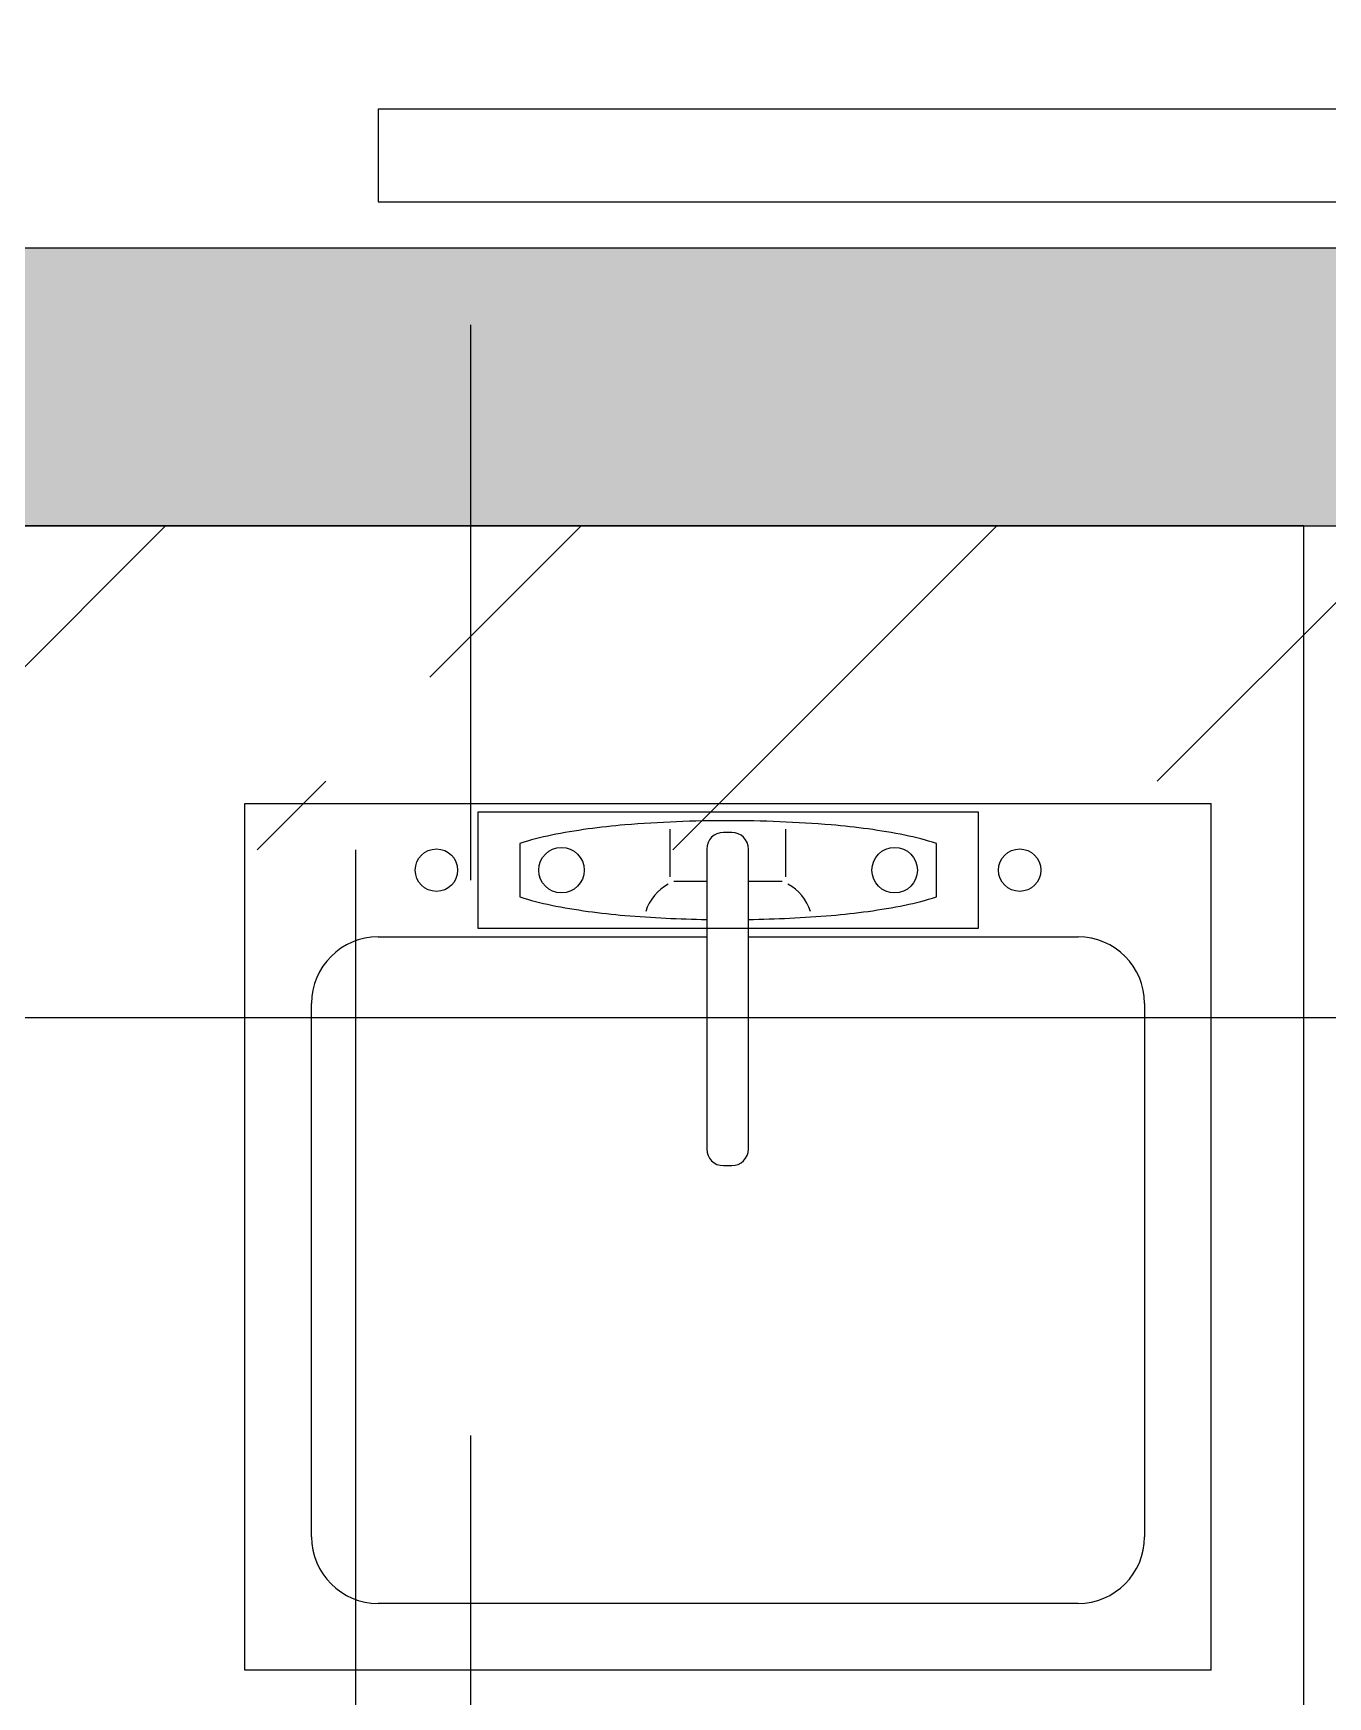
# Model space of a CAD drawing. Header units: millimetres. Extents: x -92759 to 184353, y -15225 to 86714.
# Drawn here: x 72465 to 73164, y 49159 to 50057 of the extents above; entities that cross this region are included whole.
import ezdxf

# ---------------------------------------------------------------- set-up
doc = ezdxf.new("R2010")
doc.units = ezdxf.units.MM
doc.linetypes.add('IDA - Grid Line', pattern=[2100, 1200, -300, 300, -300])
for name, color, linetype in [('0-1', 9, 'Continuous'), ('A-_DOOR----_E', 8, 'Continuous'), ('A-_SANIFIXR_E', 8, 'Continuous'), ('A-_WALL----_H-1', 9, 'Continuous'), ('A-_WALLPRTN_E', 8, 'Continuous'), ('A-PATT-CONC', 8, 'Continuous'), ('M-_SANIFIXR_E', 9, 'Continuous')]:
    doc.layers.add(name, color=color, linetype=linetype)
doc.layers.add('A-_FURN--1', color=7, linetype='Continuous', true_color=0xaaaaaa)
doc.layers.add('S-_ANOTGRID_E-1', color=9, linetype='IDA - Grid Line', true_color=0x808080)
doc.layers.add('HFI 9MM FPB', color=94, linetype='Continuous', lineweight=5)

# ---------------------------------------------------------------- blocks, each defined once
blk = doc.blocks.new('One-Pane_Sliding_Door_4854 - B8-SD04 1100x2200-10511346-BLK8_RHH_2ND STOREY PLAN')
at = {"layer": 'A-_DOOR----_E'}
for p, q in [((-550, 150), (-1650, 150)), ((-1650, 150), (-1650, 100)), ((-550, 100), (-550, 150)), ((-1650, 100), (-550, 100))]:
    blk.add_line(p, q, dxfattribs=at)
blk = doc.blocks.new('1599_FURN_RHH_BLK8 _NEW__2ND STY_dwg-10261561-BLK8_RHH_2ND STOREY PLAN')
at = {"layer": 'A-_FURN--1', "flags": 128}
blk.add_lwpolyline([(-17149.78, -29550.1), (-19049.78, -29550.1), (-19049.78, -34100.1), (-18345.07, -34100.1), (-18345.07, -30250.1), (-17149.78, -30250.1)], close=True, dxfattribs=at)
at = {"layer": 'A-_SANIFIXR_E'}
for p, q in [((-17721.78, -30168.1), (-17721.78, -29700.1)), ((-17721.78, -29700.1), (-17199.78, -29700.1)), ((-17199.78, -30168.1), (-17199.78, -29700.1)), ((-17595.78, -29704.6), (-17325.78, -29704.6)), ((-17595.78, -29767.6), (-17595.78, -29704.6)), ((-17325.78, -29704.6), (-17325.78, -29767.6)), ((-17492, -29739.79), (-17492, -29713.89)), ((-17458.82, -29715.69), (-17463.32, -29715.69)), ((-17429.56, -29739.79), (-17429.56, -29713.89)), ((-17573.28, -29721.65), (-17573.28, -29750.55)), ((-17472.32, -29724.69), (-17472.32, -29886.69)), ((-17449.82, -29886.69), (-17449.82, -29724.69)), ((-17348.28, -29750.55), (-17348.28, -29721.65)), ((-17472.55, -29742.24), (-17490.03, -29742.24)), ((-17431.53, -29742.24), (-17449.82, -29742.24)), ((-17649.78, -29772.1), (-17472.32, -29772.1)), ((-17325.78, -29767.6), (-17595.78, -29767.6)), ((-17449.82, -29772.1), (-17271.78, -29772.1)), ((-17685.78, -30096.1), (-17685.78, -29808.1)), ((-17235.78, -29808.1), (-17235.78, -30096.1)), ((-17463.32, -29895.69), (-17458.82, -29895.69)), ((-17271.78, -30132.1), (-17649.78, -30132.1)), ((-17199.78, -30168.1), (-17721.78, -30168.1))]:
    blk.add_line(p, q, dxfattribs=at)
for centre, radius in [((-17618.28, -29736.1), 11.44), ((-17550.78, -29736.1), 12.28), ((-17370.78, -29736.1), 12.28), ((-17303.28, -29736.1), 11.44)]:
    blk.add_circle(centre, radius, dxfattribs=at)
for centre, radius, start, end in [((-17460.78, -30390.89), 681.51, 90, 94.68764), ((-17460.78, -30390.89), 681.51, 85.31236, 90), ((-17527.61, -29861.83), 147.43, 101.19751, 108.04567), ((-17487.58, -30064.03), 353.56, 94.68764, 101.19751), ((-17463.32, -29724.69), 9, 90, 180), ((-17458.82, -29724.69), 9, 0, 90), ((-17433.98, -30064.03), 353.56, 78.80249, 85.31236), ((-17393.95, -29861.83), 147.43, 71.95433, 78.80249), ((-17480.81, -29766.32), 25.72, 118.44135, 161.98534), ((-17440.75, -29766.32), 25.72, 18.01466, 61.55865), ((-17527.61, -29610.37), 147.43, 251.95433, 258.80249), ((-17487.58, -29408.17), 353.56, 258.80249, 265.31236), ((-17433.98, -29408.17), 353.56, 274.68764, 281.19751), ((-17393.95, -29610.37), 147.43, 281.19751, 288.04567), ((-17460.78, -29081.31), 681.51, 265.31236, 269.02956), ((-17460.78, -29081.31), 681.51, 270.92126, 274.68764), ((-17649.78, -29808.1), 36, 90, 180), ((-17271.78, -29808.1), 36, 0, 90), ((-17463.32, -29886.69), 9, 180, 270), ((-17458.82, -29886.69), 9, 270, 0), ((-17649.78, -30096.1), 36, 180, 270), ((-17271.78, -30096.1), 36, 270, 0)]:
    blk.add_arc(centre, radius, start, end, dxfattribs=at)
blk = doc.blocks.new('A$C3019c3af')
at = {"layer": 'A-_WALL----_H-1'}
h = blk.add_hatch(dxfattribs=at)
h.set_pattern_fill('FP_8', color=256, style=0, pattern_type=2)
h.set_pattern_definition([(0, (-11670.95, 40338.29), (609.6, 152.4), [50.292, -406.908, 50.292, -406.908, -2438.4]), (0, (-11670.95, 40338.29), (609.6, 152.4), [-914.4, 50.292, -864.108, 50.292, -406.908, -1066.8]), (0, (-11670.95, 40338.29), (609.6, 152.4), [-2286, 50.292, -254.508, 50.292, -711.708]), (120, (-11442.35, 40414.49), (-436.7823, 451.7291), [50.292, -406.908, 50.292, -406.908, -2438.4]), (120, (-11442.35, 40414.49), (-436.7823, 451.7291), [-914.4, 50.292, -864.108, 50.292, -406.908, -1066.8]), (120, (-11442.35, 40414.49), (-436.7823, 451.7291), [-2286, 50.292, -254.508, 50.292, -711.708]), (240, (-11366.15, 40719.29), (-172.8177, -604.1291), [50.292, -406.908, 50.292, -406.908, -2438.4]), (240, (-11366.15, 40719.29), (-172.8177, -604.1291), [-914.4, 50.292, -864.108, 50.292, -406.908, -1066.8]), (240, (-11366.15, 40719.29), (-172.8177, -604.1291), [-2286, 50.292, -254.508, 50.292, -711.708])])
h.paths.add_polyline_path([(-3650, 17050), (-3650, 17200), (-6400, 17200), (-6400, 17050), (-3750, 17050)])
h.paths.add_polyline_path([(-25250, 17050), (-25250, 17200), (-27900, 17200), (-27900, 17050), (-27750, 17050)])
h.paths.add_polyline_path([(-23900, 17050), (-21400, 17050), (-21400, 17200), (-24150, 17200), (-24150, 17050), (-24050, 17050)])
h.paths.add_polyline_path([(-2550, 17050), (-50, 17050), (-50, 17200), (-2550, 17200), (-2550, 17125)])
h.paths.add_polyline_path([(-18850, 17050), (-8950, 17050), (-8950, 17200), (-18850, 17200), (-18850, 17125)])
h.paths.add_polyline_path([(-7750, 17050), (-7500, 17050), (-7500, 17200), (-7850, 17200), (-7850, 17050)])
h.paths.add_polyline_path([(-20300, 17050), (-19950, 17050), (-19950, 17200), (-20300, 17200), (-20300, 17125)])
at = {"layer": 'A-_WALLPRTN_E'}
for p, q in [((-8950, 17200), (-18850, 17200)), ((-11450, 17050), (-8950, 17050))]:
    blk.add_line(p, q, dxfattribs=at)
at = {"layer": 'M-_SANIFIXR_E'}
for p, q in [((-10122, 16432), (-10122, 16900)), ((-10122, 16900), (-9600, 16900)), ((-9600, 16432), (-9600, 16900)), ((-9996, 16895.5), (-9726, 16895.5)), ((-9996, 16832.5), (-9996, 16895.5)), ((-9726, 16895.5), (-9726, 16832.5)), ((-9892.22, 16860.31), (-9892.22, 16886.21)), ((-9859.04, 16884.41), (-9863.54, 16884.41)), ((-9829.78, 16860.31), (-9829.78, 16886.21)), ((-9973.5, 16878.45), (-9973.5, 16849.55)), ((-9872.54, 16875.41), (-9872.54, 16713.41)), ((-9850.04, 16713.41), (-9850.04, 16875.41)), ((-9748.5, 16849.55), (-9748.5, 16878.45)), ((-9872.77, 16857.86), (-9890.25, 16857.86)), ((-9831.75, 16857.86), (-9850.04, 16857.86)), ((-10050, 16828), (-9872.54, 16828)), ((-9726, 16832.5), (-9996, 16832.5)), ((-9850.04, 16828), (-9672, 16828)), ((-10086, 16504), (-10086, 16792)), ((-9636, 16792), (-9636, 16504)), ((-9863.54, 16704.41), (-9859.04, 16704.41)), ((-9672, 16468), (-10050, 16468)), ((-9600, 16432), (-10122, 16432))]:
    blk.add_line(p, q, dxfattribs=at)
for centre, radius in [((-10018.5, 16864), 11.44), ((-9951, 16864), 12.28), ((-9771, 16864), 12.28), ((-9703.5, 16864), 11.44)]:
    blk.add_circle(centre, radius, dxfattribs=at)
for centre, radius, start, end in [((-9861, 16209.21), 681.51, 90, 94.68764), ((-9861, 16209.21), 681.51, 85.31236, 90), ((-9927.83, 16738.27), 147.43, 101.19751, 108.04567), ((-9887.8, 16536.07), 353.56, 94.68764, 101.19751), ((-9863.54, 16875.41), 9, 90, 180), ((-9859.04, 16875.41), 9, 0, 90), ((-9834.2, 16536.07), 353.56, 78.80249, 85.31236), ((-9794.17, 16738.27), 147.43, 71.95433, 78.80249), ((-9881.03, 16833.78), 25.72, 118.44135, 161.98534), ((-9840.97, 16833.78), 25.72, 18.01466, 61.55865), ((-9927.83, 16989.73), 147.43, 251.95433, 258.80249), ((-9794.17, 16989.73), 147.43, 281.19751, 288.04567), ((-9887.8, 17191.93), 353.56, 258.80249, 265.31236), ((-9861, 17518.79), 681.51, 265.31236, 269.02956), ((-9861, 17518.79), 681.51, 270.92126, 274.68764), ((-9834.2, 17191.93), 353.56, 274.68764, 281.19751), ((-10050, 16792), 36, 90, 180), ((-9672, 16792), 36, 0, 90), ((-9863.54, 16713.41), 9, 180, 270), ((-9859.04, 16713.41), 9, 270, 0), ((-10050, 16504), 36, 180, 270), ((-9672, 16504), 36, 270, 0)]:
    blk.add_arc(centre, radius, start, end, dxfattribs=at)
at = {"layer": 'S-_ANOTGRID_E-1'}
blk.add_line((-10000, -20341.41), (-10000, 52351.75), dxfattribs=at)
at = {"layer": 'A-_DOOR----_E'}
blk.add_blockref('One-Pane_Sliding_Door_4854 - B8-SD04 1100x2200-10511346-BLK8_RHH_2ND STOREY PLAN', (-8400, 17125), dxfattribs=at)
at = {"layer": 'M-_SANIFIXR_E'}
blk.add_blockref('1599_FURN_RHH_BLK8 _NEW__2ND STY_dwg-10261561-BLK8_RHH_2ND STOREY PLAN', (7599.78, 46600.1), dxfattribs=at)
blk = doc.blocks.new('RCP_B8L2')
at = {"layer": 'A-PATT-CONC'}
h = blk.add_hatch(dxfattribs=at)
h.set_pattern_fill('ANSI37', color=256, scale=189, angle=45)
h.set_pattern_definition([(90, (-381018.07, -170702.3), (-600.075, 0), []), (180, (-381018.07, -170702.3), (-6e-14, -600.075), [])])
h.paths.add_polyline_path([(-381018.07, -170702.3), (-378018.07, -170702.3), (-378018.07, -174902.3), (-381018.07, -174902.3)])
at = {"layer": 'HFI 9MM FPB'}
h = blk.add_hatch(dxfattribs=at)
h.set_pattern_fill('ANSI33', color=256, scale=50)
h.set_pattern_definition([(45, (-581589.02, -147239), (-224.5064, 224.5064), []), (45, (-581364.5, -147239), (-224.5064, 224.5064), [158.75, -79.375])])
h.paths.add_polyline_path([(-381018.07, -170702.3), (-378018.07, -170702.3), (-378018.07, -174902.3), (-381018.07, -174902.3)], flags=16)
h.paths.add_polyline_path([(-381368.07, -170527.3), (-377663.92, -170527.3), (-377672.21, -175527.3), (-379618.07, -175527.3), (-379618.07, -175077.3), (-380218.07, -175077.3), (-380218.07, -175561.3), (-381368.07, -175561.3)])

msp = doc.modelspace()

# ---------------------------------------------------------------- block references
at = {"layer": '0-1'}
msp.add_blockref('A$C3019c3af', (82701.06, 32741.24), dxfattribs=at)
at = {"layer": 'A-PATT-CONC'}
msp.add_blockref('RCP_B8L2', (452619.12, 220318.54), dxfattribs=at)

doc.saveas('drawing.dxf')
